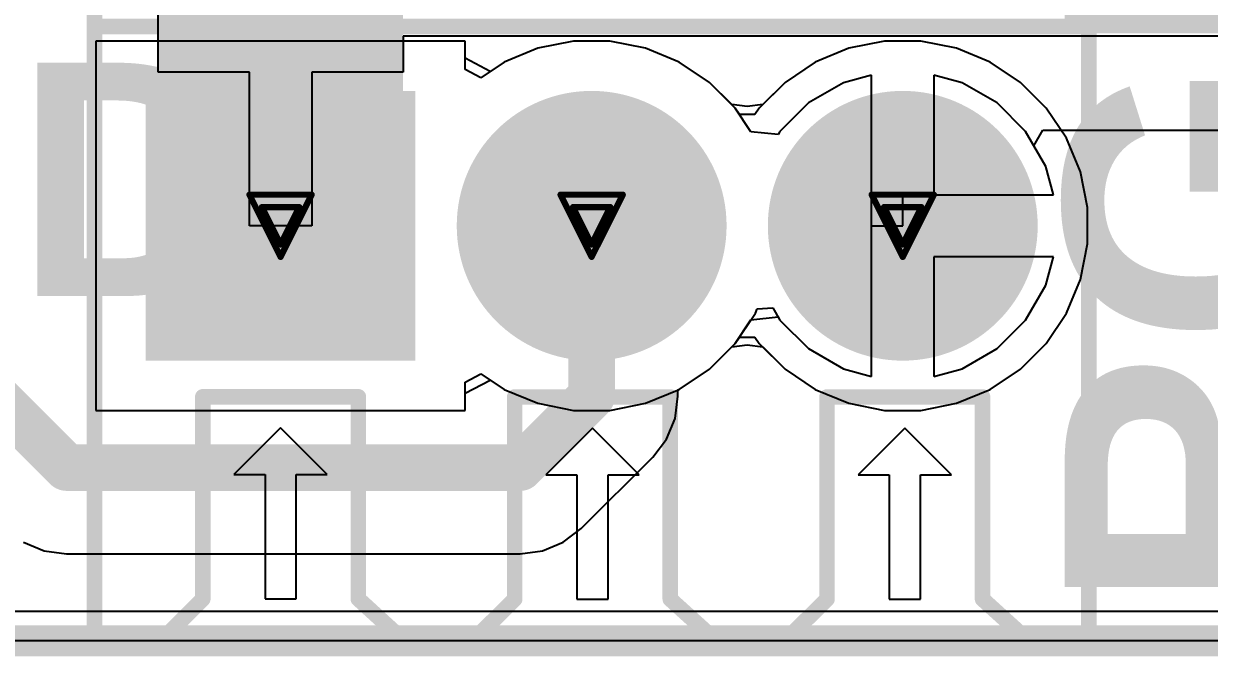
# Model space of a CAD drawing. Header units: inches. Extents: x -3 to 5437, y -3 to 5435.
# Drawn here: x 98.64 to 108.32, y -2.91 to 2.26 of the extents above; entities that cross this region are included whole.
import ezdxf

# ---------------------------------------------------------------- set-up
doc = ezdxf.new("R2010")
doc.units = ezdxf.units.IN
for name, color, linetype in [('Board Outline', 216, 'Continuous'), ('Bottom Layer', 5, 'Continuous'), ('Bottom Solder', 6, 'Continuous'), ('Drill Drawing', 1, 'Continuous'), ('GND', 16, 'Continuous'), ('Multi-Layer', 9, 'Continuous'), ('Pad Holes', 156, 'Continuous'), ('PWR', 76, 'Continuous'), ('Top Layer', 1, 'Continuous'), ('Top Overlay', 2, 'Continuous'), ('Top Solder', 216, 'Continuous')]:
    doc.layers.add(name, color=color, linetype=linetype)
doc.styles.add('Arial_Bold', font='', dxfattribs={"height": 0.2})
doc.styles.get('Arial_Bold').set_extended_font_data('Arial', bold=True)

# ---------------------------------------------------------------- blocks, each defined once
blk = doc.blocks.new('DB125_2_54_3P_GN_S_4')
at = {"layer": 'Bottom Layer'}
blk.add_hatch(color=5, dxfattribs=at).paths.add_polyline_path([(-3.5399, 1.0001), (-1.54, 1.0001), (-1.54, -0.9999), (-3.5399, -0.9999)])
h = blk.add_hatch(color=5, dxfattribs=at)
edge = h.paths.add_edge_path()
edge.add_arc((0.0001, 0.0001), 1, 0, 360)
h = blk.add_hatch(color=5, dxfattribs=at)
edge = h.paths.add_edge_path()
edge.add_arc((2.5401, 0.0001), 1, 0, 360)
at = {"layer": 'Bottom Solder'}
blk.add_hatch(color=6, dxfattribs=at).paths.add_polyline_path([(-3.6415, 1.1017), (-1.4384, 1.1017), (-1.4384, -1.1015), (-3.6415, -1.1015)])
h = blk.add_hatch(color=6, dxfattribs=at)
edge = h.paths.add_edge_path()
edge.add_arc((0.0001, 0.0001), 1.1016, 0, 360)
h = blk.add_hatch(color=6, dxfattribs=at)
edge = h.paths.add_edge_path()
edge.add_arc((2.5401, 0.0001), 1.1016, 0, 360)
at = {"layer": 'GND'}
blk.add_hatch(color=16, dxfattribs=at).paths.add_polyline_path([(-3.5399, 1.0001), (-1.54, 1.0001), (-1.54, -0.9999), (-3.5399, -0.9999)])
h = blk.add_hatch(color=16, dxfattribs=at)
edge = h.paths.add_edge_path()
edge.add_arc((0.0001, 0.0001), 1, 0, 360)
h = blk.add_hatch(color=16, dxfattribs=at)
edge = h.paths.add_edge_path()
edge.add_arc((2.5401, 0.0001), 1, 0, 360)
at = {"layer": 'Multi-Layer'}
blk.add_hatch(color=9, dxfattribs=at).paths.add_polyline_path([(-3.5399, 1.0001), (-1.54, 1.0001), (-1.54, -0.9999), (-3.5399, -0.9999)])
h = blk.add_hatch(color=9, dxfattribs=at)
edge = h.paths.add_edge_path()
edge.add_arc((0.0001, 0.0001), 1, 0, 360)
h = blk.add_hatch(color=9, dxfattribs=at)
edge = h.paths.add_edge_path()
edge.add_arc((2.5401, 0.0001), 1, 0, 360)
at = {"layer": 'Pad Holes'}
h = blk.add_hatch(color=7, dxfattribs=at)
edge = h.paths.add_edge_path()
edge.add_arc((-2.54, 0), 0.7, 0, 360)
h = blk.add_hatch(color=7, dxfattribs=at)
edge = h.paths.add_edge_path()
edge.add_arc((0, 0), 0.7, 0, 360)
h = blk.add_hatch(color=7, dxfattribs=at)
edge = h.paths.add_edge_path()
edge.add_arc((2.54, 0), 0.7, 0, 360)
at = {"layer": 'PWR'}
blk.add_hatch(color=76, dxfattribs=at).paths.add_polyline_path([(-3.5399, 1.0001), (-1.54, 1.0001), (-1.54, -0.9999), (-3.5399, -0.9999)])
h = blk.add_hatch(color=76, dxfattribs=at)
edge = h.paths.add_edge_path()
edge.add_arc((0.0001, 0.0001), 1, 0, 360)
h = blk.add_hatch(color=76, dxfattribs=at)
edge = h.paths.add_edge_path()
edge.add_arc((2.5401, 0.0001), 1, 0, 360)
at = {"layer": 'Top Layer'}
blk.add_hatch(color=1, dxfattribs=at).paths.add_polyline_path([(-3.5399, 1.0001), (-1.54, 1.0001), (-1.54, -0.9999), (-3.5399, -0.9999)])
h = blk.add_hatch(color=1, dxfattribs=at)
edge = h.paths.add_edge_path()
edge.add_arc((0.0001, 0.0001), 1, 0, 360)
h = blk.add_hatch(color=1, dxfattribs=at)
edge = h.paths.add_edge_path()
edge.add_arc((2.5401, 0.0001), 1, 0, 360)
at = {"layer": 'Top Solder'}
blk.add_hatch(color=216, dxfattribs=at).paths.add_polyline_path([(-3.6415, 1.1017), (-1.4384, 1.1017), (-1.4384, -1.1015), (-3.6415, -1.1015)])
h = blk.add_hatch(color=216, dxfattribs=at)
edge = h.paths.add_edge_path()
edge.add_arc((0.0001, 0.0001), 1.1016, 0, 360)
h = blk.add_hatch(color=216, dxfattribs=at)
edge = h.paths.add_edge_path()
edge.add_arc((2.5401, 0.0001), 1.1016, 0, 360)
at = {"layer": 'Top Overlay'}
for p, q in [((-2.5399, -1.6508), (-2.9209, -2.0318)), ((-2.5399, -1.6508), (-2.5399, -1.6508)), ((-2.1589, -2.0318), (-2.5399, -1.6508)), ((0.0067, -1.652), (-0.3743, -2.033)), ((0.0067, -1.652), (0.0067, -1.652)), ((0.3877, -2.033), (0.0067, -1.652)), ((2.5566, -1.652), (2.1756, -2.033)), ((2.5566, -1.652), (2.5566, -1.652)), ((2.9376, -2.033), (2.5566, -1.652)), ((-2.9209, -2.0318), (-2.6669, -2.0318)), ((-2.6669, -2.0318), (-2.6669, -3.0478)), ((-2.4129, -3.0478), (-2.4129, -2.0318)), ((-2.4129, -2.0318), (-2.1589, -2.0318)), ((-0.3743, -2.033), (-0.1203, -2.033)), ((-0.1203, -2.033), (-0.1203, -3.049)), ((0.1337, -3.049), (0.1337, -2.033)), ((0.1337, -2.033), (0.3877, -2.033)), ((2.1756, -2.033), (2.4296, -2.033)), ((2.4296, -2.033), (2.4296, -3.049)), ((2.6836, -3.049), (2.6836, -2.033)), ((2.6836, -2.033), (2.9376, -2.033)), ((-2.6669, -3.0478), (-2.4129, -3.0478)), ((-0.1203, -3.049), (0.1337, -3.049)), ((2.4296, -3.049), (2.6836, -3.049))]:
    blk.add_line(p, q, dxfattribs=at)
for points in [[(-4.0599, -3.3998, 0.127, 0.127, 0), (-4.0599, 3.1001, 0.127, 0.127, 0)], [(-4.0599, 3.1001, 0.127, 0.127, 0), (4.0601, 3.1001, 0.127, 0.127, 0)], [(-3.5578, 2.2402, 0.127, 0.127, 0), (-3.5578, 3.1001, 0.127, 0.127, 0)], [(-1.5238, 2.2402, 0.127, 0.127, 0), (-1.5238, 3.1001, 0.127, 0.127, 0)], [(-1.0133, 2.2402, 0.127, 0.127, 0), (-1.0133, 3.1012, 0.127, 0.127, 0)], [(1.0212, 2.2402, 0.127, 0.127, 0), (1.0212, 3.1012, 0.127, 0.127, 0)], [(1.5269, 2.2402, 0.127, 0.127, 0), (1.5269, 3.1001, 0.127, 0.127, 0)], [(3.5608, 2.2402, 0.127, 0.127, 0), (3.5608, 3.1001, 0.127, 0.127, 0)], [(4.0601, -3.3998, 0.127, 0.127, 0), (4.0601, 3.1001, 0.127, 0.127, 0)], [(-3.5578, 2.2402, 0.127, 0.127, 0), (-1.5238, 2.2402, 0.127, 0.127, 0)], [(-1.0133, 2.2402, 0.127, 0.127, 0), (1.0212, 2.2402, 0.127, 0.127, 0)], [(1.5269, 2.2402, 0.127, 0.127, 0), (3.5608, 2.2402, 0.127, 0.127, 0)], [(-4.0598, 1.6277, 0.127, 0.127, 0), (4.0601, 1.6277, 0.127, 0.127, 0)], [(-3.1748, -1.3969, 0.127, 0.127, 0), (-1.9048, -1.3969, 0.127, 0.127, 0)], [(-3.1748, -3.0479, 0.127, 0.127, 0), (-3.1748, -1.3969, 0.127, 0.127, 0)], [(-1.9048, -3.0479, 0.127, 0.127, 0), (-1.9048, -1.3969, 0.127, 0.127, 0)], [(-0.6283, -1.3983, 0.127, 0.127, 0), (0.6417, -1.3983, 0.127, 0.127, 0)], [(-0.6283, -3.0493, 0.127, 0.127, 0), (-0.6283, -1.3983, 0.127, 0.127, 0)], [(0.6417, -3.0493, 0.127, 0.127, 0), (0.6417, -1.3983, 0.127, 0.127, 0)], [(1.9216, -1.3983, 0.127, 0.127, 0), (3.1916, -1.3983, 0.127, 0.127, 0)], [(1.9216, -3.0493, 0.127, 0.127, 0), (1.9216, -1.3983, 0.127, 0.127, 0)], [(3.1916, -3.0493, 0.127, 0.127, 0), (3.1916, -1.3983, 0.127, 0.127, 0)], [(-3.5269, -3.3998, 0.127, 0.127, 0), (-3.1748, -3.0479, 0.127, 0.127, 0)], [(-1.9048, -3.0479, 0.127, 0.127, 0), (-1.52, -3.3998, 0.127, 0.127, 0)], [(-0.9814, -3.3998, 0.127, 0.127, 0), (-0.6283, -3.0493, 0.127, 0.127, 0)], [(0.6417, -3.0493, 0.127, 0.127, 0), (1.0278, -3.3998, 0.127, 0.127, 0)], [(1.5686, -3.3998, 0.127, 0.127, 0), (1.9216, -3.0493, 0.127, 0.127, 0)], [(3.1916, -3.0493, 0.127, 0.127, 0), (3.5777, -3.3998, 0.127, 0.127, 0)], [(-4.0599, -3.3998, 0.127, 0.127, 0), (4.0601, -3.3998, 0.127, 0.127, 0)]]:
    blk.add_lwpolyline(points, format="xyseb", dxfattribs=at)
for points in [[(-4.0916, 3.1001, 0.0635, 0.0635, 1), (-4.0281, 3.1001, 0.0635, 0.0635, 1)], [(-4.0916, 3.1001, 0.0635, 0.0635, 1), (-4.0281, 3.1001, 0.0635, 0.0635, 1)], [(-3.5895, 3.1001, 0.0635, 0.0635, 1), (-3.526, 3.1001, 0.0635, 0.0635, 1)], [(-1.5556, 3.1001, 0.0635, 0.0635, 1), (-1.4921, 3.1001, 0.0635, 0.0635, 1)], [(-1.0451, 3.1012, 0.0635, 0.0635, 1), (-0.9816, 3.1012, 0.0635, 0.0635, 1)], [(0.9895, 3.1012, 0.0635, 0.0635, 1), (1.053, 3.1012, 0.0635, 0.0635, 1)], [(1.4952, 3.1001, 0.0635, 0.0635, 1), (1.5587, 3.1001, 0.0635, 0.0635, 1)], [(3.5291, 3.1001, 0.0635, 0.0635, 1), (3.5926, 3.1001, 0.0635, 0.0635, 1)], [(4.0284, 3.1001, 0.0635, 0.0635, 1), (4.0919, 3.1001, 0.0635, 0.0635, 1)], [(4.0284, 3.1001, 0.0635, 0.0635, 1), (4.0919, 3.1001, 0.0635, 0.0635, 1)], [(-3.5895, 2.2402, 0.0635, 0.0635, 1), (-3.526, 2.2402, 0.0635, 0.0635, 1)], [(-3.5895, 2.2402, 0.0635, 0.0635, 1), (-3.526, 2.2402, 0.0635, 0.0635, 1)], [(-1.5556, 2.2402, 0.0635, 0.0635, 1), (-1.4921, 2.2402, 0.0635, 0.0635, 1)], [(-1.5556, 2.2402, 0.0635, 0.0635, 1), (-1.4921, 2.2402, 0.0635, 0.0635, 1)], [(-1.0451, 2.2402, 0.0635, 0.0635, 1), (-0.9816, 2.2402, 0.0635, 0.0635, 1)], [(-1.0451, 2.2402, 0.0635, 0.0635, 1), (-0.9816, 2.2402, 0.0635, 0.0635, 1)], [(0.9895, 2.2402, 0.0635, 0.0635, 1), (1.053, 2.2402, 0.0635, 0.0635, 1)], [(0.9895, 2.2402, 0.0635, 0.0635, 1), (1.053, 2.2402, 0.0635, 0.0635, 1)], [(1.4952, 2.2402, 0.0635, 0.0635, 1), (1.5587, 2.2402, 0.0635, 0.0635, 1)], [(1.4952, 2.2402, 0.0635, 0.0635, 1), (1.5587, 2.2402, 0.0635, 0.0635, 1)], [(3.5291, 2.2402, 0.0635, 0.0635, 1), (3.5926, 2.2402, 0.0635, 0.0635, 1)], [(3.5291, 2.2402, 0.0635, 0.0635, 1), (3.5926, 2.2402, 0.0635, 0.0635, 1)], [(-4.0915, 1.6277, 0.0635, 0.0635, 1), (-4.028, 1.6277, 0.0635, 0.0635, 1)], [(4.0284, 1.6277, 0.0635, 0.0635, 1), (4.0919, 1.6277, 0.0635, 0.0635, 1)], [(-3.2066, -1.3969, 0.0635, 0.0635, 1), (-3.1431, -1.3969, 0.0635, 0.0635, 1)], [(-3.2066, -1.3969, 0.0635, 0.0635, 1), (-3.1431, -1.3969, 0.0635, 0.0635, 1)], [(-1.9366, -1.3969, 0.0635, 0.0635, 1), (-1.8731, -1.3969, 0.0635, 0.0635, 1)], [(-1.9366, -1.3969, 0.0635, 0.0635, 1), (-1.8731, -1.3969, 0.0635, 0.0635, 1)], [(-0.66, -1.3983, 0.0635, 0.0635, 1), (-0.5965, -1.3983, 0.0635, 0.0635, 1)], [(-0.66, -1.3983, 0.0635, 0.0635, 1), (-0.5965, -1.3983, 0.0635, 0.0635, 1)], [(0.61, -1.3983, 0.0635, 0.0635, 1), (0.6735, -1.3983, 0.0635, 0.0635, 1)], [(0.61, -1.3983, 0.0635, 0.0635, 1), (0.6735, -1.3983, 0.0635, 0.0635, 1)], [(1.8899, -1.3983, 0.0635, 0.0635, 1), (1.9534, -1.3983, 0.0635, 0.0635, 1)], [(1.8899, -1.3983, 0.0635, 0.0635, 1), (1.9534, -1.3983, 0.0635, 0.0635, 1)], [(3.1599, -1.3983, 0.0635, 0.0635, 1), (3.2234, -1.3983, 0.0635, 0.0635, 1)], [(3.1599, -1.3983, 0.0635, 0.0635, 1), (3.2234, -1.3983, 0.0635, 0.0635, 1)], [(-3.2066, -3.0479, 0.0635, 0.0635, 1), (-3.1431, -3.0479, 0.0635, 0.0635, 1)], [(-3.2066, -3.0479, 0.0635, 0.0635, 1), (-3.1431, -3.0479, 0.0635, 0.0635, 1)], [(-1.9366, -3.0479, 0.0635, 0.0635, 1), (-1.8731, -3.0479, 0.0635, 0.0635, 1)], [(-1.9366, -3.0479, 0.0635, 0.0635, 1), (-1.8731, -3.0479, 0.0635, 0.0635, 1)], [(-0.66, -3.0493, 0.0635, 0.0635, 1), (-0.5965, -3.0493, 0.0635, 0.0635, 1)], [(-0.66, -3.0493, 0.0635, 0.0635, 1), (-0.5965, -3.0493, 0.0635, 0.0635, 1)], [(0.61, -3.0493, 0.0635, 0.0635, 1), (0.6735, -3.0493, 0.0635, 0.0635, 1)], [(0.61, -3.0493, 0.0635, 0.0635, 1), (0.6735, -3.0493, 0.0635, 0.0635, 1)], [(1.8899, -3.0493, 0.0635, 0.0635, 1), (1.9534, -3.0493, 0.0635, 0.0635, 1)], [(1.8899, -3.0493, 0.0635, 0.0635, 1), (1.9534, -3.0493, 0.0635, 0.0635, 1)], [(3.1599, -3.0493, 0.0635, 0.0635, 1), (3.2234, -3.0493, 0.0635, 0.0635, 1)], [(3.1599, -3.0493, 0.0635, 0.0635, 1), (3.2234, -3.0493, 0.0635, 0.0635, 1)], [(-4.0916, -3.3998, 0.0635, 0.0635, 1), (-4.0281, -3.3998, 0.0635, 0.0635, 1)], [(-4.0916, -3.3998, 0.0635, 0.0635, 1), (-4.0281, -3.3998, 0.0635, 0.0635, 1)], [(-3.5586, -3.3998, 0.0635, 0.0635, 1), (-3.4951, -3.3998, 0.0635, 0.0635, 1)], [(-1.5518, -3.3998, 0.0635, 0.0635, 1), (-1.4883, -3.3998, 0.0635, 0.0635, 1)], [(-1.0131, -3.3998, 0.0635, 0.0635, 1), (-0.9496, -3.3998, 0.0635, 0.0635, 1)], [(0.9961, -3.3998, 0.0635, 0.0635, 1), (1.0596, -3.3998, 0.0635, 0.0635, 1)], [(1.5368, -3.3998, 0.0635, 0.0635, 1), (1.6003, -3.3998, 0.0635, 0.0635, 1)], [(3.5459, -3.3998, 0.0635, 0.0635, 1), (3.6094, -3.3998, 0.0635, 0.0635, 1)], [(4.0284, -3.3998, 0.0635, 0.0635, 1), (4.0919, -3.3998, 0.0635, 0.0635, 1)], [(4.0284, -3.3998, 0.0635, 0.0635, 1), (4.0919, -3.3998, 0.0635, 0.0635, 1)]]:
    blk.add_lwpolyline(points, format="xyseb", close=True, dxfattribs=at)

msp = doc.modelspace()

# ---------------------------------------------------------------- hatches: boundary and pattern name
at = {"layer": 'Top Layer'}
msp.add_hatch(color=1, dxfattribs=at).paths.add_polyline_path([(99.7364, -0.3904), (101.7364, -0.3904), (101.7364, 2.7508), (99.7364, 2.7508)])

# ---------------------------------------------------------------- linework, layer by layer
at = {"layer": 'Board Outline'}
msp.add_lwpolyline([(-2.777, -2.7796, 0.254, 0.254, 0), (202.223, -2.7796, 0.254, 0.254, 0)], format="xyseb", dxfattribs=at)
at = {"layer": 'Bottom Layer'}
for p, q in [((102.2444, 2.1177), (99.2285, 2.1177)), ((99.2285, 2.1177), (99.2285, -0.8983)), ((102.2444, 1.8864), (102.2444, 2.1177)), ((102.8366, 2.0597), (102.5621, 1.946)), ((103.1279, 2.1177), (102.8366, 2.0597)), ((103.425, 2.1177), (103.1279, 2.1177)), ((103.7163, 2.0597), (103.425, 2.1177)), ((103.9908, 1.946), (103.7163, 2.0597)), ((105.3766, 2.0597), (105.1021, 1.946)), ((105.6679, 2.1177), (105.3766, 2.0597)), ((105.965, 2.1177), (105.6679, 2.1177)), ((106.2563, 2.0597), (105.965, 2.1177)), ((106.5308, 1.946), (106.2563, 2.0597)), ((102.5621, 1.946), (102.3714, 1.8186)), ((104.2377, 1.781), (103.9908, 1.946)), ((105.1021, 1.946), (104.8552, 1.781)), ((106.7777, 1.781), (106.5308, 1.946)), ((102.3714, 1.8186), (102.2444, 1.8864)), ((104.4478, 1.571), (104.2377, 1.781)), ((104.8552, 1.781), (104.6451, 1.571)), ((106.9878, 1.571), (106.7777, 1.781)), ((104.483, 1.5183), (104.4478, 1.571)), ((104.6451, 1.571), (104.61, 1.5183)), ((107.1528, 1.324), (106.9878, 1.571)), ((104.61, 1.5183), (104.483, 1.5183)), ((107.2665, 1.0495), (107.1528, 1.324)), ((107.3244, 0.7582), (107.2665, 1.0495)), ((107.3244, 0.4612), (107.3244, 0.7582)), ((107.2665, 0.1698), (107.3244, 0.4612)), ((107.1528, -0.1046), (107.2665, 0.1698)), ((106.9878, -0.3516), (107.1528, -0.1046)), ((104.2377, -0.5617), (104.4478, -0.3516)), ((104.4478, -0.3516), (104.483, -0.299)), ((104.483, -0.299), (104.61, -0.299)), ((104.61, -0.299), (104.6451, -0.3516)), ((104.6451, -0.3516), (104.8552, -0.5617)), ((106.7777, -0.5617), (106.9878, -0.3516)), ((103.9908, -0.7267), (104.2377, -0.5617)), ((104.8552, -0.5617), (105.1021, -0.7267)), ((106.5308, -0.7267), (106.7777, -0.5617)), ((102.2444, -0.667), (102.3714, -0.5993)), ((102.2444, -0.8983), (102.2444, -0.667)), ((102.3714, -0.5993), (102.5621, -0.7267)), ((102.5621, -0.7267), (102.8366, -0.8404)), ((103.7163, -0.8404), (103.9908, -0.7267)), ((105.1021, -0.7267), (105.3766, -0.8404)), ((106.2563, -0.8404), (106.5308, -0.7267)), ((102.8366, -0.8404), (103.1279, -0.8983)), ((103.425, -0.8983), (103.7163, -0.8404)), ((105.3766, -0.8404), (105.6679, -0.8983)), ((105.965, -0.8983), (106.2563, -0.8404)), ((99.2285, -0.8983), (102.2444, -0.8983)), ((103.1279, -0.8983), (103.425, -0.8983)), ((105.6679, -0.8983), (105.965, -0.8983)), ((111.1504, -2.54), (96.9381, -2.54))]:
    msp.add_line(p, q, dxfattribs=at)
at = {"layer": 'Drill Drawing'}
for points in [[(100.4824, 0.8636, 0.0508, 0.0508, 0), (100.9904, 0.8636, 0.0508, 0.0508, 0)], [(100.4824, 0.8636, 0.0508, 0.0508, 0), (100.7364, 0.3556, 0.0508, 0.0508, 0)], [(100.7364, 0.3556, 0.0508, 0.0508, 0), (100.9904, 0.8636, 0.0508, 0.0508, 0)], [(103.0224, 0.8636, 0.0508, 0.0508, 0), (103.5304, 0.8636, 0.0508, 0.0508, 0)], [(103.0224, 0.8636, 0.0508, 0.0508, 0), (103.2764, 0.3556, 0.0508, 0.0508, 0)], [(103.2764, 0.3556, 0.0508, 0.0508, 0), (103.5304, 0.8636, 0.0508, 0.0508, 0)], [(105.5624, 0.8636, 0.0508, 0.0508, 0), (106.0704, 0.8636, 0.0508, 0.0508, 0)], [(105.5624, 0.8636, 0.0508, 0.0508, 0), (105.8164, 0.3556, 0.0508, 0.0508, 0)], [(105.8164, 0.3556, 0.0508, 0.0508, 0), (106.0704, 0.8636, 0.0508, 0.0508, 0)], [(100.584, 0.762, 0.0508, 0.0508, 0), (100.8888, 0.762, 0.0508, 0.0508, 0)], [(100.584, 0.762, 0.0508, 0.0508, 0), (100.7364, 0.4572, 0.0508, 0.0508, 0)], [(100.7364, 0.4572, 0.0508, 0.0508, 0), (100.8888, 0.762, 0.0508, 0.0508, 0)], [(103.124, 0.762, 0.0508, 0.0508, 0), (103.4288, 0.762, 0.0508, 0.0508, 0)], [(103.124, 0.762, 0.0508, 0.0508, 0), (103.2764, 0.4572, 0.0508, 0.0508, 0)], [(103.2764, 0.4572, 0.0508, 0.0508, 0), (103.4288, 0.762, 0.0508, 0.0508, 0)], [(105.664, 0.762, 0.0508, 0.0508, 0), (105.9688, 0.762, 0.0508, 0.0508, 0)], [(105.664, 0.762, 0.0508, 0.0508, 0), (105.8164, 0.4572, 0.0508, 0.0508, 0)], [(105.8164, 0.4572, 0.0508, 0.0508, 0), (105.9688, 0.762, 0.0508, 0.0508, 0)]]:
    msp.add_lwpolyline(points, format="xyseb", dxfattribs=at)
for points in [[(100.4697, 0.8636, 0.0254, 0.0254, 1), (100.4951, 0.8636, 0.0254, 0.0254, 1)], [(100.4697, 0.8636, 0.0254, 0.0254, 1), (100.4951, 0.8636, 0.0254, 0.0254, 1)], [(100.9777, 0.8636, 0.0254, 0.0254, 1), (101.0031, 0.8636, 0.0254, 0.0254, 1)], [(100.9777, 0.8636, 0.0254, 0.0254, 1), (101.0031, 0.8636, 0.0254, 0.0254, 1)], [(103.0097, 0.8636, 0.0254, 0.0254, 1), (103.0351, 0.8636, 0.0254, 0.0254, 1)], [(103.0097, 0.8636, 0.0254, 0.0254, 1), (103.0351, 0.8636, 0.0254, 0.0254, 1)], [(103.5177, 0.8636, 0.0254, 0.0254, 1), (103.5431, 0.8636, 0.0254, 0.0254, 1)], [(103.5177, 0.8636, 0.0254, 0.0254, 1), (103.5431, 0.8636, 0.0254, 0.0254, 1)], [(105.5497, 0.8636, 0.0254, 0.0254, 1), (105.5751, 0.8636, 0.0254, 0.0254, 1)], [(105.5497, 0.8636, 0.0254, 0.0254, 1), (105.5751, 0.8636, 0.0254, 0.0254, 1)], [(106.0577, 0.8636, 0.0254, 0.0254, 1), (106.0831, 0.8636, 0.0254, 0.0254, 1)], [(106.0577, 0.8636, 0.0254, 0.0254, 1), (106.0831, 0.8636, 0.0254, 0.0254, 1)], [(100.5713, 0.762, 0.0254, 0.0254, 1), (100.5967, 0.762, 0.0254, 0.0254, 1)], [(100.5713, 0.762, 0.0254, 0.0254, 1), (100.5967, 0.762, 0.0254, 0.0254, 1)], [(100.8761, 0.762, 0.0254, 0.0254, 1), (100.9015, 0.762, 0.0254, 0.0254, 1)], [(100.8761, 0.762, 0.0254, 0.0254, 1), (100.9015, 0.762, 0.0254, 0.0254, 1)], [(103.1113, 0.762, 0.0254, 0.0254, 1), (103.1367, 0.762, 0.0254, 0.0254, 1)], [(103.1113, 0.762, 0.0254, 0.0254, 1), (103.1367, 0.762, 0.0254, 0.0254, 1)], [(103.4161, 0.762, 0.0254, 0.0254, 1), (103.4415, 0.762, 0.0254, 0.0254, 1)], [(103.4161, 0.762, 0.0254, 0.0254, 1), (103.4415, 0.762, 0.0254, 0.0254, 1)], [(105.6513, 0.762, 0.0254, 0.0254, 1), (105.6767, 0.762, 0.0254, 0.0254, 1)], [(105.6513, 0.762, 0.0254, 0.0254, 1), (105.6767, 0.762, 0.0254, 0.0254, 1)], [(105.9561, 0.762, 0.0254, 0.0254, 1), (105.9815, 0.762, 0.0254, 0.0254, 1)], [(105.9561, 0.762, 0.0254, 0.0254, 1), (105.9815, 0.762, 0.0254, 0.0254, 1)], [(100.7237, 0.4572, 0.0254, 0.0254, 1), (100.7491, 0.4572, 0.0254, 0.0254, 1)], [(100.7237, 0.4572, 0.0254, 0.0254, 1), (100.7491, 0.4572, 0.0254, 0.0254, 1)], [(103.2637, 0.4572, 0.0254, 0.0254, 1), (103.2891, 0.4572, 0.0254, 0.0254, 1)], [(103.2637, 0.4572, 0.0254, 0.0254, 1), (103.2891, 0.4572, 0.0254, 0.0254, 1)], [(105.8037, 0.4572, 0.0254, 0.0254, 1), (105.8291, 0.4572, 0.0254, 0.0254, 1)], [(105.8037, 0.4572, 0.0254, 0.0254, 1), (105.8291, 0.4572, 0.0254, 0.0254, 1)], [(100.7237, 0.3556, 0.0254, 0.0254, 1), (100.7491, 0.3556, 0.0254, 0.0254, 1)], [(100.7237, 0.3556, 0.0254, 0.0254, 1), (100.7491, 0.3556, 0.0254, 0.0254, 1)], [(103.2637, 0.3556, 0.0254, 0.0254, 1), (103.2891, 0.3556, 0.0254, 0.0254, 1)], [(103.2637, 0.3556, 0.0254, 0.0254, 1), (103.2891, 0.3556, 0.0254, 0.0254, 1)], [(105.8037, 0.3556, 0.0254, 0.0254, 1), (105.8291, 0.3556, 0.0254, 0.0254, 1)], [(105.8037, 0.3556, 0.0254, 0.0254, 1), (105.8291, 0.3556, 0.0254, 0.0254, 1)]]:
    msp.add_lwpolyline(points, format="xyseb", close=True, dxfattribs=at)
at = {"layer": 'GND'}
for p, q in [((102.2444, 2.1177), (99.2285, 2.1177)), ((99.2285, 2.1177), (99.2285, -0.8983)), ((102.2444, 1.9782), (102.2444, 2.1177)), ((102.8366, 2.0597), (102.5621, 1.946)), ((103.1279, 2.1177), (102.8366, 2.0597)), ((103.425, 2.1177), (103.1279, 2.1177)), ((103.7163, 2.0597), (103.425, 2.1177)), ((103.9908, 1.946), (103.7163, 2.0597)), ((102.4476, 1.8695), (102.2444, 1.9782)), ((102.5621, 1.946), (102.4476, 1.8695)), ((104.2377, 1.781), (103.9908, 1.946)), ((105.5625, 1.8399), (105.3324, 1.7782)), ((105.5625, 0.6097), (105.5625, 1.8399)), ((106.3005, 1.7782), (106.0705, 1.8399)), ((106.0705, 1.8399), (106.0705, 0.8637)), ((104.4478, 1.571), (104.2377, 1.781)), ((105.3324, 1.7782), (105.0465, 1.6131)), ((106.5864, 1.6131), (106.3005, 1.7782)), ((104.5771, 1.3774), (104.4478, 1.571)), ((105.0465, 1.6131), (104.813, 1.3796)), ((106.8199, 1.3796), (106.5864, 1.6131)), ((104.7982, 1.3541), (104.5771, 1.3774)), ((104.813, 1.3796), (104.7982, 1.3541)), ((106.985, 1.0937), (106.8199, 1.3796)), ((107.0466, 0.8637), (106.985, 1.0937)), ((106.0705, 0.8637), (107.0466, 0.8637)), ((105.5625, -0.6205), (105.5625, 0.6097)), ((107.0466, 0.3557), (106.0705, 0.3557)), ((106.0705, 0.3557), (106.0705, -0.6205)), ((106.985, 0.1257), (107.0466, 0.3557)), ((106.8199, -0.1603), (106.985, 0.1257)), ((104.4478, -0.3516), (104.5771, -0.1581)), ((104.5771, -0.1581), (104.7982, -0.1347)), ((104.7982, -0.1347), (104.813, -0.1603)), ((104.813, -0.1603), (105.0465, -0.3938)), ((106.5864, -0.3938), (106.8199, -0.1603)), ((104.2377, -0.5617), (104.4478, -0.3516)), ((105.0465, -0.3938), (105.3324, -0.5589)), ((106.3005, -0.5589), (106.5864, -0.3938)), ((103.9908, -0.7267), (104.2377, -0.5617)), ((105.3324, -0.5589), (105.5625, -0.6205)), ((106.0705, -0.6205), (106.3005, -0.5589)), ((102.2444, -0.7588), (102.4476, -0.6502)), ((102.4476, -0.6502), (102.5621, -0.7267)), ((102.2444, -0.8983), (102.2444, -0.7588)), ((102.5621, -0.7267), (102.8366, -0.8404)), ((103.7163, -0.8404), (103.9908, -0.7267)), ((102.8366, -0.8404), (103.1279, -0.8983)), ((103.425, -0.8983), (103.7163, -0.8404)), ((99.2285, -0.8983), (102.2444, -0.8983)), ((103.1279, -0.8983), (103.425, -0.8983)), ((198.4204, -2.7796), (96.7002, -2.7796))]:
    msp.add_line(p, q, dxfattribs=at)
at = {"layer": 'PWR'}
for p, q in [((102.2444, 2.1177), (99.2285, 2.1177)), ((99.2285, 2.1177), (99.2285, -0.8983)), ((102.2444, 1.9782), (102.2444, 2.1177)), ((102.8366, 2.0597), (102.5621, 1.946)), ((103.1279, 2.1177), (102.8366, 2.0597)), ((103.425, 2.1177), (103.1279, 2.1177)), ((103.7163, 2.0597), (103.425, 2.1177)), ((103.9908, 1.946), (103.7163, 2.0597)), ((105.3766, 2.0597), (105.1021, 1.946)), ((105.6679, 2.1177), (105.3766, 2.0597)), ((105.965, 2.1177), (105.6679, 2.1177)), ((106.2563, 2.0597), (105.965, 2.1177)), ((106.5308, 1.946), (106.2563, 2.0597)), ((102.4476, 1.8695), (102.2444, 1.9782)), ((102.5621, 1.946), (102.4476, 1.8695)), ((104.2377, 1.781), (103.9908, 1.946)), ((105.1021, 1.946), (104.8552, 1.781)), ((106.7777, 1.781), (106.5308, 1.946)), ((104.4196, 1.5992), (104.2377, 1.781)), ((104.8552, 1.781), (104.6733, 1.5992)), ((106.9878, 1.571), (106.7777, 1.781)), ((104.5465, 1.5833), (104.4196, 1.5992)), ((104.6733, 1.5992), (104.5465, 1.5833)), ((107.1528, 1.324), (106.9878, 1.571)), ((107.2665, 1.0495), (107.1528, 1.324)), ((107.3244, 0.7582), (107.2665, 1.0495)), ((107.3244, 0.4612), (107.3244, 0.7582)), ((107.2665, 0.1698), (107.3244, 0.4612)), ((107.1528, -0.1046), (107.2665, 0.1698)), ((106.9878, -0.3516), (107.1528, -0.1046)), ((104.2377, -0.5617), (104.4196, -0.3798)), ((104.4196, -0.3798), (104.5465, -0.364)), ((104.5465, -0.364), (104.6733, -0.3798)), ((104.6733, -0.3798), (104.8552, -0.5617)), ((106.7777, -0.5617), (106.9878, -0.3516)), ((103.9908, -0.7267), (104.2377, -0.5617)), ((104.8552, -0.5617), (105.1021, -0.7267)), ((106.5308, -0.7267), (106.7777, -0.5617)), ((102.2444, -0.7588), (102.4476, -0.6502)), ((102.4476, -0.6502), (102.5621, -0.7267)), ((102.2444, -0.8983), (102.2444, -0.7588)), ((102.5621, -0.7267), (102.8366, -0.8404)), ((103.7163, -0.8404), (103.9908, -0.7267)), ((105.1021, -0.7267), (105.3766, -0.8404)), ((106.2563, -0.8404), (106.5308, -0.7267)), ((102.8366, -0.8404), (103.1279, -0.8983)), ((103.425, -0.8983), (103.7163, -0.8404)), ((105.3766, -0.8404), (105.6679, -0.8983)), ((105.965, -0.8983), (106.2563, -0.8404)), ((99.2285, -0.8983), (102.2444, -0.8983)), ((103.1279, -0.8983), (103.425, -0.8983)), ((105.6679, -0.8983), (105.965, -0.8983)), ((197.8327, -2.7796), (96.7002, -2.7796))]:
    msp.add_line(p, q, dxfattribs=at)
at = {"layer": 'Top Layer'}
for p, q in [((99.7364, 1.8637), (99.7364, 4.2291)), ((113.0046, 2.159), (101.7364, 2.159)), ((101.7364, 2.159), (101.7364, 1.8637)), ((100.4825, 1.8637), (99.7364, 1.8637)), ((100.4825, 0.6097), (100.4825, 1.8637)), ((101.7364, 1.8637), (100.9905, 1.8637)), ((100.9905, 1.8637), (100.9905, 0.6097)), ((106.887, 1.2634), (106.9603, 1.3904)), ((106.9603, 1.3904), (113.0046, 1.3904)), ((106.985, 1.0937), (106.887, 1.2634)), ((107.0466, 0.8637), (106.985, 1.0937)), ((105.8165, 0.6097), (105.8165, 0.8637)), ((105.8165, 0.8637), (107.0466, 0.8637)), ((100.9905, 0.6097), (100.4825, 0.6097)), ((105.5625, -0.6205), (105.5625, 0.6097)), ((105.5625, 0.6097), (105.8165, 0.6097)), ((107.0466, 0.3557), (106.0705, 0.3557)), ((106.0705, 0.3557), (106.0705, -0.6205)), ((106.985, 0.1257), (107.0466, 0.3557)), ((106.8199, -0.1603), (106.985, 0.1257)), ((104.6128, -0.1046), (104.6281, -0.0678)), ((104.6281, -0.0678), (104.7548, -0.0595)), ((104.7548, -0.0595), (104.813, -0.1603)), ((104.4478, -0.3516), (104.6128, -0.1046)), ((104.813, -0.1603), (105.0465, -0.3938)), ((106.5864, -0.3938), (106.8199, -0.1603)), ((104.2377, -0.5617), (104.4478, -0.3516)), ((105.0465, -0.3938), (105.3324, -0.5589)), ((106.3005, -0.5589), (106.5864, -0.3938)), ((103.9908, -0.7267), (104.2377, -0.5617)), ((105.3324, -0.5589), (105.5625, -0.6205)), ((106.0705, -0.6205), (106.3005, -0.5589)), ((103.9809, -0.7308), (103.9908, -0.7267)), ((103.9809, -0.7809), (103.9809, -0.7308)), ((103.9569, -0.9633), (103.9809, -0.7809)), ((103.8865, -1.1332), (103.9569, -0.9633)), ((103.7746, -1.2791), (103.8865, -1.1332)), ((103.1905, -1.8632), (103.7746, -1.2791)), ((103.0446, -1.9751), (103.1905, -1.8632)), ((98.6378, -1.9751), (98.8077, -2.0455)), ((102.8747, -2.0455), (103.0446, -1.9751)), ((98.8077, -2.0455), (98.99, -2.0695)), ((98.99, -2.0695), (102.6923, -2.0695)), ((102.6923, -2.0695), (102.8747, -2.0455)), ((198.667, -2.7796), (96.4495, -2.7796))]:
    msp.add_line(p, q, dxfattribs=at)
for points in [[(103.2764, -0.7809, 0.381, 0.381, 0), (103.2764, 0.6096, 0.381, 0.381, 0)], [(98.3488, -0.7238, 0.381, 0.381, 0), (98.99, -1.365, 0.381, 0.381, 0)], [(102.6923, -1.365, 0.381, 0.381, 0), (103.2764, -0.7809, 0.381, 0.381, 0)], [(98.99, -1.365, 0.381, 0.381, 0), (102.6923, -1.365, 0.381, 0.381, 0)]]:
    msp.add_lwpolyline(points, format="xyseb", dxfattribs=at)
for points in [[(103.1812, 0.6096, 0.1905, 0.1905, 1), (103.3717, 0.6096, 0.1905, 0.1905, 1)], [(103.1812, -0.7809, 0.1905, 0.1905, 1), (103.3717, -0.7809, 0.1905, 0.1905, 1)], [(103.1812, -0.7809, 0.1905, 0.1905, 1), (103.3717, -0.7809, 0.1905, 0.1905, 1)], [(98.8948, -1.365, 0.1905, 0.1905, 1), (99.0853, -1.365, 0.1905, 0.1905, 1)], [(98.8948, -1.365, 0.1905, 0.1905, 1), (99.0853, -1.365, 0.1905, 0.1905, 1)], [(102.5971, -1.365, 0.1905, 0.1905, 1), (102.7876, -1.365, 0.1905, 0.1905, 1)], [(102.5971, -1.365, 0.1905, 0.1905, 1), (102.7876, -1.365, 0.1905, 0.1905, 1)]]:
    msp.add_lwpolyline(points, format="xyseb", close=True, dxfattribs=at)

# ---------------------------------------------------------------- block references
msp.add_blockref('DB125_2_54_3P_GN_S_4', (103.2764, 0.6096))

# ---------------------------------------------------------------- texts
at = {"layer": 'Top Overlay', "style": 'Arial_Bold'}
for s, height, rotation, p in [('RGB', 2.159, 90, (109.298, -2.5436)), ('W-LED', 1.905, 360, (91.7733, 0.0364))]:
    msp.add_text(s, height=height, rotation=rotation, dxfattribs=at).set_placement(p)

doc.saveas('drawing.dxf')
